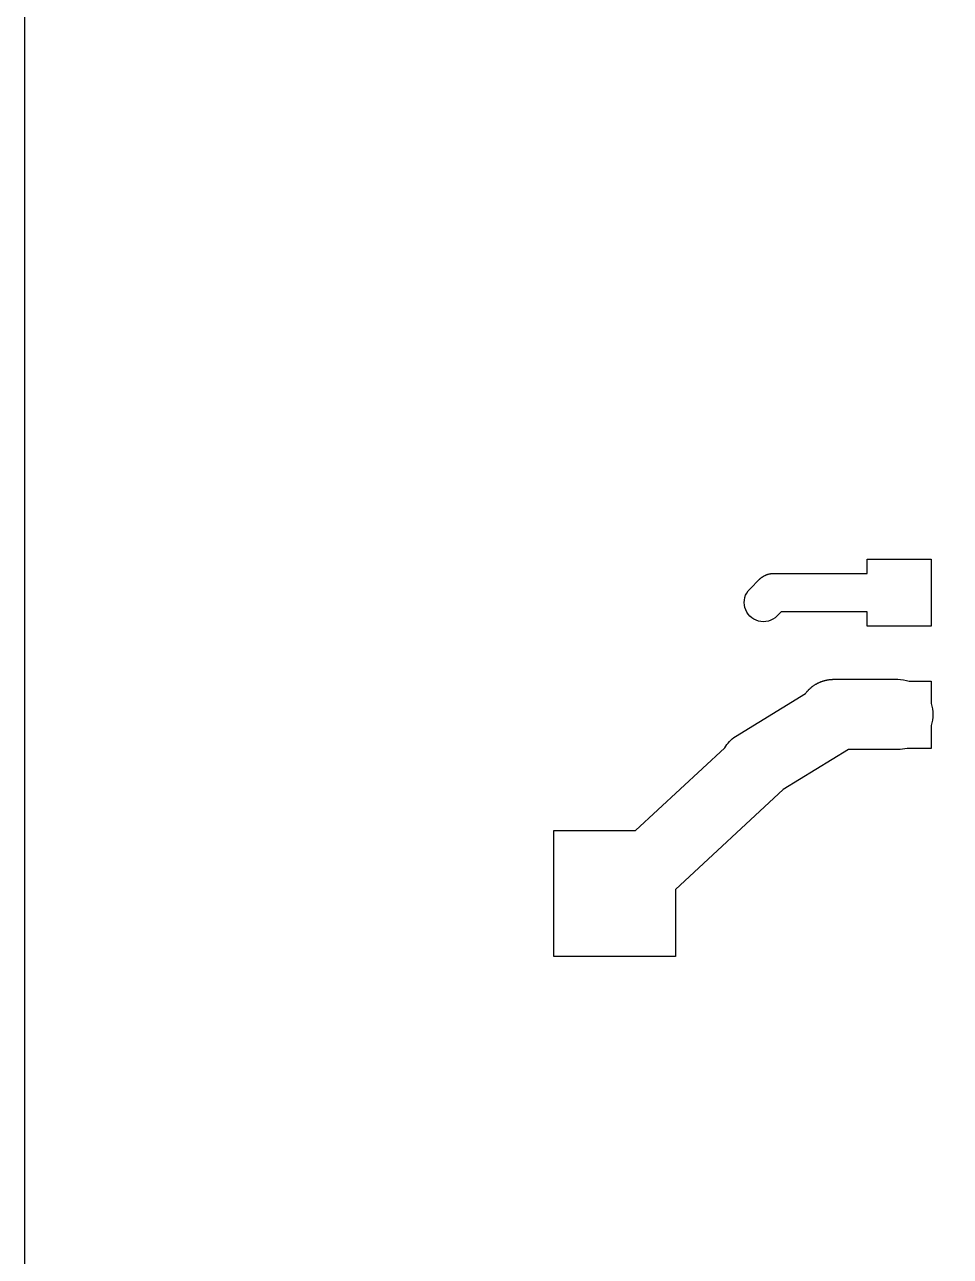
# Model space of a CAD drawing. Extents: x -7.6 to 7.5, y -21.6 to 19.9.
# Drawn here: x -7.65 to -0.29, y 0.29 to 10.08 of the extents above; entities that cross this region are included whole.
import ezdxf

# ---------------------------------------------------------------- set-up
doc = ezdxf.new("R2010")
doc.units = 0
doc.header["$MEASUREMENT"] = 0
doc.layers.add('TOP_WELDED_LPKF', color=7, linetype='CONTINUOUS')

msp = doc.modelspace()

# ---------------------------------------------------------------- linework, layer by layer
at = {"layer": 'TOP_WELDED_LPKF'}
msp.add_lwpolyline([(-7.6454, -21.6408), (7.5438, -21.6408), (7.5438, 19.8628), (-7.6454, 19.8628), (-7.6454, -21.6408)], close=True, dxfattribs=at)
for points, knots in [([(-1.8087, 5.6712), (-1.8087, 5.6712), (-1.8858, 5.5942), (-1.8858, 5.5942), (-1.8858, 5.5942), (-1.9243, 5.5557), (-1.9394, 5.4996), (-1.9253, 5.4469), (-1.9253, 5.4469), (-1.9112, 5.3943), (-1.8701, 5.3532), (-1.8175, 5.3391), (-1.8175, 5.3391), (-1.7648, 5.325), (-1.7087, 5.3401), (-1.6702, 5.3786), (-1.6702, 5.3786), (-1.6702, 5.3786), (-1.6362, 5.4126), (-1.6362, 5.4126), (-1.6362, 5.4126), (-1.6362, 5.4126), (-0.954, 5.4126), (-0.954, 5.4126), (-0.954, 5.4126), (-0.954, 5.4126), (-0.954, 5.2983), (-0.954, 5.2983), (-0.954, 5.2983), (-0.954, 5.2983), (-0.446, 5.2983), (-0.446, 5.2983), (-0.446, 5.2983), (-0.446, 5.2983), (-0.446, 5.8317), (-0.446, 5.8317), (-0.446, 5.8317), (-0.446, 5.8317), (-0.954, 5.8317), (-0.954, 5.8317), (-0.954, 5.8317), (-0.954, 5.8317), (-0.954, 5.7174), (-0.954, 5.7174), (-0.954, 5.7174), (-0.954, 5.7174), (-1.6948, 5.7174), (-1.6948, 5.7174), (-1.6948, 5.7174), (-1.6997, 5.7176), (-1.7046, 5.7175), (-1.7095, 5.7171), (-1.7095, 5.7171), (-1.7095, 5.7171), (-1.7097, 5.7171), (-1.7097, 5.7171), (-1.7097, 5.7171), (-1.7097, 5.7171), (-1.7121, 5.717), (-1.7121, 5.717), (-1.7121, 5.717), (-1.7121, 5.717), (-1.7121, 5.7169), (-1.7121, 5.7169), (-1.7121, 5.7169), (-1.7121, 5.7169), (-1.7146, 5.7167), (-1.7146, 5.7167), (-1.7146, 5.7167), (-1.7146, 5.7167), (-1.7146, 5.7166), (-1.7146, 5.7166), (-1.7146, 5.7166), (-1.7146, 5.7166), (-1.7171, 5.7165), (-1.7171, 5.7165), (-1.7171, 5.7165), (-1.7171, 5.7165), (-1.7171, 5.7164), (-1.7171, 5.7164), (-1.7171, 5.7164), (-1.7171, 5.7164), (-1.7195, 5.7161), (-1.7195, 5.7161), (-1.7195, 5.7161), (-1.7195, 5.7161), (-1.7196, 5.7161), (-1.7196, 5.7161), (-1.7196, 5.7161), (-1.7196, 5.7161), (-1.722, 5.7158), (-1.722, 5.7158), (-1.722, 5.7158), (-1.722, 5.7158), (-1.7221, 5.7157), (-1.7221, 5.7157), (-1.7221, 5.7157), (-1.7221, 5.7157), (-1.7244, 5.7154), (-1.7244, 5.7154), (-1.7244, 5.7154), (-1.7244, 5.7154), (-1.7245, 5.7153), (-1.7245, 5.7153), (-1.7245, 5.7153), (-1.7245, 5.7153), (-1.7268, 5.715), (-1.7268, 5.715), (-1.7268, 5.715), (-1.7268, 5.715), (-1.727, 5.7149), (-1.727, 5.7149), (-1.727, 5.7149), (-1.727, 5.7149), (-1.7293, 5.7145), (-1.7293, 5.7145), (-1.7293, 5.7145), (-1.7293, 5.7145), (-1.7295, 5.7144), (-1.7295, 5.7144), (-1.7295, 5.7144), (-1.7295, 5.7144), (-1.7317, 5.714), (-1.7317, 5.714), (-1.7317, 5.714), (-1.7317, 5.714), (-1.7319, 5.7139), (-1.7319, 5.7139), (-1.7319, 5.7139), (-1.7319, 5.7139), (-1.7365, 5.7129), (-1.7365, 5.7129), (-1.7365, 5.7129), (-1.7365, 5.7129), (-1.7367, 5.7128), (-1.7367, 5.7128), (-1.7367, 5.7128), (-1.7367, 5.7128), (-1.7413, 5.7116), (-1.7413, 5.7116), (-1.7413, 5.7116), (-1.7413, 5.7116), (-1.7415, 5.7115), (-1.7415, 5.7115), (-1.7415, 5.7115), (-1.7415, 5.7115), (-1.7436, 5.7109), (-1.7436, 5.7109), (-1.7436, 5.7109), (-1.7436, 5.7109), (-1.7439, 5.7108), (-1.7439, 5.7108), (-1.7439, 5.7108), (-1.7439, 5.7108), (-1.746, 5.7102), (-1.746, 5.7102), (-1.746, 5.7102), (-1.746, 5.7102), (-1.7463, 5.71), (-1.7463, 5.71), (-1.7463, 5.71), (-1.7463, 5.71), (-1.7483, 5.7094), (-1.7483, 5.7094), (-1.7483, 5.7094), (-1.7483, 5.7094), (-1.7486, 5.7092), (-1.7486, 5.7092), (-1.7486, 5.7092), (-1.7486, 5.7092), (-1.7507, 5.7086), (-1.7507, 5.7086), (-1.7507, 5.7086), (-1.7507, 5.7086), (-1.751, 5.7084), (-1.751, 5.7084), (-1.751, 5.7084), (-1.751, 5.7084), (-1.753, 5.7077), (-1.753, 5.7077), (-1.753, 5.7077), (-1.753, 5.7077), (-1.7533, 5.7076), (-1.7533, 5.7076), (-1.7533, 5.7076), (-1.7533, 5.7076), (-1.7553, 5.7069), (-1.7553, 5.7069), (-1.7553, 5.7069), (-1.7553, 5.7069), (-1.7556, 5.7067), (-1.7556, 5.7067), (-1.7556, 5.7067), (-1.7556, 5.7067), (-1.7576, 5.7059), (-1.7576, 5.7059), (-1.7576, 5.7059), (-1.7576, 5.7059), (-1.7579, 5.7057), (-1.7579, 5.7057), (-1.7579, 5.7057), (-1.7579, 5.7057), (-1.7598, 5.705), (-1.7598, 5.705), (-1.7598, 5.705), (-1.7598, 5.705), (-1.7602, 5.7048), (-1.7602, 5.7048), (-1.7602, 5.7048), (-1.7602, 5.7048), (-1.7621, 5.704), (-1.7621, 5.704), (-1.7621, 5.704), (-1.7621, 5.704), (-1.7624, 5.7038), (-1.7624, 5.7038), (-1.7624, 5.7038), (-1.7624, 5.7038), (-1.7644, 5.7029), (-1.7644, 5.7029), (-1.7644, 5.7029), (-1.7644, 5.7029), (-1.7647, 5.7027), (-1.7647, 5.7027), (-1.7647, 5.7027), (-1.7647, 5.7027), (-1.7666, 5.7019), (-1.7666, 5.7019), (-1.7666, 5.7019), (-1.7666, 5.7019), (-1.7669, 5.7017), (-1.7669, 5.7017), (-1.7669, 5.7017), (-1.7669, 5.7017), (-1.771, 5.6996), (-1.771, 5.6996), (-1.771, 5.6996), (-1.771, 5.6996), (-1.7713, 5.6994), (-1.7713, 5.6994), (-1.7713, 5.6994), (-1.7713, 5.6994), (-1.7732, 5.6984), (-1.7732, 5.6984), (-1.7732, 5.6984), (-1.7732, 5.6984), (-1.7735, 5.6982), (-1.7735, 5.6982), (-1.7735, 5.6982), (-1.7735, 5.6982), (-1.7754, 5.6972), (-1.7754, 5.6972), (-1.7754, 5.6972), (-1.7754, 5.6972), (-1.7756, 5.697), (-1.7756, 5.697), (-1.7756, 5.697), (-1.7756, 5.697), (-1.7775, 5.6959), (-1.7775, 5.6959), (-1.7775, 5.6959), (-1.7775, 5.6959), (-1.7777, 5.6957), (-1.7777, 5.6957), (-1.7777, 5.6957), (-1.7777, 5.6957), (-1.7796, 5.6946), (-1.7796, 5.6946), (-1.7796, 5.6946), (-1.7796, 5.6946), (-1.7798, 5.6945), (-1.7798, 5.6945), (-1.7798, 5.6945), (-1.7798, 5.6945), (-1.7817, 5.6933), (-1.7817, 5.6933), (-1.7817, 5.6933), (-1.7817, 5.6933), (-1.7819, 5.6931), (-1.7819, 5.6931), (-1.7819, 5.6931), (-1.7819, 5.6931), (-1.7838, 5.692), (-1.7838, 5.692), (-1.7838, 5.692), (-1.7838, 5.692), (-1.784, 5.6918), (-1.784, 5.6918), (-1.784, 5.6918), (-1.784, 5.6918), (-1.7859, 5.6905), (-1.7859, 5.6905), (-1.7859, 5.6905), (-1.7859, 5.6905), (-1.786, 5.6904), (-1.786, 5.6904), (-1.786, 5.6904), (-1.786, 5.6904), (-1.7879, 5.6891), (-1.7879, 5.6891), (-1.7879, 5.6891), (-1.7879, 5.6891), (-1.7881, 5.689), (-1.7881, 5.689), (-1.7881, 5.689), (-1.7881, 5.689), (-1.79, 5.6876), (-1.79, 5.6876), (-1.79, 5.6876), (-1.79, 5.6876), (-1.79, 5.6875), (-1.79, 5.6875), (-1.79, 5.6875), (-1.79, 5.6875), (-1.792, 5.6861), (-1.792, 5.6861), (-1.792, 5.6861), (-1.792, 5.6861), (-1.794, 5.6846), (-1.794, 5.6846), (-1.794, 5.6846), (-1.794, 5.6846), (-1.794, 5.6845), (-1.794, 5.6845), (-1.794, 5.6845), (-1.794, 5.6845), (-1.7959, 5.683), (-1.7959, 5.683), (-1.7959, 5.683), (-1.7959, 5.683), (-1.7978, 5.6814), (-1.7978, 5.6814), (-1.7978, 5.6814), (-1.7978, 5.6814), (-1.7979, 5.6814), (-1.7979, 5.6814), (-1.7979, 5.6814), (-1.7979, 5.6814), (-1.7997, 5.6798), (-1.7997, 5.6798), (-1.7997, 5.6798), (-1.7997, 5.6798), (-1.7998, 5.6797), (-1.7998, 5.6797), (-1.7998, 5.6797), (-1.7998, 5.6797), (-1.7999, 5.6797), (-1.7999, 5.6797), (-1.7999, 5.6797), (-1.7999, 5.6797), (-1.8028, 5.677), (-1.8028, 5.677), (-1.8028, 5.677), (-1.8028, 5.677), (-1.8034, 5.6765), (-1.8034, 5.6765), (-1.8034, 5.6765), (-1.8034, 5.6765), (-1.8035, 5.6763), (-1.8035, 5.6763), (-1.8035, 5.6763), (-1.8035, 5.6763), (-1.8052, 5.6748), (-1.8052, 5.6748), (-1.8052, 5.6748), (-1.8052, 5.6748), (-1.8054, 5.6746), (-1.8054, 5.6746), (-1.8054, 5.6746), (-1.8054, 5.6746), (-1.8069, 5.673), (-1.8069, 5.673), (-1.8069, 5.673), (-1.8069, 5.673), (-1.8072, 5.6728), (-1.8072, 5.6728), (-1.8072, 5.6728), (-1.8072, 5.6728), (-1.8087, 5.6712), (-1.8087, 5.6712)], [0, 0, 0, 0, 0.010417, 0.010417, 0.010417, 0.010417, 0.020833, 0.020833, 0.020833, 0.020833, 0.03125, 0.03125, 0.03125, 0.03125, 0.041667, 0.041667, 0.041667, 0.041667, 0.052083, 0.052083, 0.052083, 0.052083, 0.0625, 0.0625, 0.0625, 0.0625, 0.072917, 0.072917, 0.072917, 0.072917, 0.083333, 0.083333, 0.083333, 0.083333, 0.09375, 0.09375, 0.09375, 0.09375, 0.104167, 0.104167, 0.104167, 0.104167, 0.114583, 0.114583, 0.114583, 0.114583, 0.125, 0.125, 0.125, 0.125, 0.135417, 0.135417, 0.135417, 0.135417, 0.145833, 0.145833, 0.145833, 0.145833, 0.15625, 0.15625, 0.15625, 0.15625, 0.166667, 0.166667, 0.166667, 0.166667, 0.177083, 0.177083, 0.177083, 0.177083, 0.1875, 0.1875, 0.1875, 0.1875, 0.197917, 0.197917, 0.197917, 0.197917, 0.208333, 0.208333, 0.208333, 0.208333, 0.21875, 0.21875, 0.21875, 0.21875, 0.229167, 0.229167, 0.229167, 0.229167, 0.239583, 0.239583, 0.239583, 0.239583, 0.25, 0.25, 0.25, 0.25, 0.260417, 0.260417, 0.260417, 0.260417, 0.270833, 0.270833, 0.270833, 0.270833, 0.28125, 0.28125, 0.28125, 0.28125, 0.291667, 0.291667, 0.291667, 0.291667, 0.302083, 0.302083, 0.302083, 0.302083, 0.3125, 0.3125, 0.3125, 0.3125, 0.322917, 0.322917, 0.322917, 0.322917, 0.333333, 0.333333, 0.333333, 0.333333, 0.34375, 0.34375, 0.34375, 0.34375, 0.354167, 0.354167, 0.354167, 0.354167, 0.364583, 0.364583, 0.364583, 0.364583, 0.375, 0.375, 0.375, 0.375, 0.385417, 0.385417, 0.385417, 0.385417, 0.395833, 0.395833, 0.395833, 0.395833, 0.40625, 0.40625, 0.40625, 0.40625, 0.416667, 0.416667, 0.416667, 0.416667, 0.427083, 0.427083, 0.427083, 0.427083, 0.4375, 0.4375, 0.4375, 0.4375, 0.447917, 0.447917, 0.447917, 0.447917, 0.458333, 0.458333, 0.458333, 0.458333, 0.46875, 0.46875, 0.46875, 0.46875, 0.479167, 0.479167, 0.479167, 0.479167, 0.489583, 0.489583, 0.489583, 0.489583, 0.5, 0.5, 0.5, 0.5, 0.510417, 0.510417, 0.510417, 0.510417, 0.520833, 0.520833, 0.520833, 0.520833, 0.53125, 0.53125, 0.53125, 0.53125, 0.541667, 0.541667, 0.541667, 0.541667, 0.552083, 0.552083, 0.552083, 0.552083, 0.5625, 0.5625, 0.5625, 0.5625, 0.572917, 0.572917, 0.572917, 0.572917, 0.583333, 0.583333, 0.583333, 0.583333, 0.59375, 0.59375, 0.59375, 0.59375, 0.604167, 0.604167, 0.604167, 0.604167, 0.614583, 0.614583, 0.614583, 0.614583, 0.625, 0.625, 0.625, 0.625, 0.635417, 0.635417, 0.635417, 0.635417, 0.645833, 0.645833, 0.645833, 0.645833, 0.65625, 0.65625, 0.65625, 0.65625, 0.666667, 0.666667, 0.666667, 0.666667, 0.677083, 0.677083, 0.677083, 0.677083, 0.6875, 0.6875, 0.6875, 0.6875, 0.697917, 0.697917, 0.697917, 0.697917, 0.708333, 0.708333, 0.708333, 0.708333, 0.71875, 0.71875, 0.71875, 0.71875, 0.729167, 0.729167, 0.729167, 0.729167, 0.739583, 0.739583, 0.739583, 0.739583, 0.75, 0.75, 0.75, 0.75, 0.760417, 0.760417, 0.760417, 0.760417, 0.770833, 0.770833, 0.770833, 0.770833, 0.78125, 0.78125, 0.78125, 0.78125, 0.791667, 0.791667, 0.791667, 0.791667, 0.802083, 0.802083, 0.802083, 0.802083, 0.8125, 0.8125, 0.8125, 0.8125, 0.822917, 0.822917, 0.822917, 0.822917, 0.833333, 0.833333, 0.833333, 0.833333, 0.84375, 0.84375, 0.84375, 0.84375, 0.854167, 0.854167, 0.854167, 0.854167, 0.864583, 0.864583, 0.864583, 0.864583, 0.875, 0.875, 0.875, 0.875, 0.885417, 0.885417, 0.885417, 0.885417, 0.895833, 0.895833, 0.895833, 0.895833, 0.90625, 0.90625, 0.90625, 0.90625, 0.916667, 0.916667, 0.916667, 0.916667, 0.927083, 0.927083, 0.927083, 0.927083, 0.9375, 0.9375, 0.9375, 0.9375, 0.947917, 0.947917, 0.947917, 0.947917, 0.958333, 0.958333, 0.958333, 0.958333, 0.96875, 0.96875, 0.96875, 0.96875, 0.979167, 0.979167, 0.979167, 0.979167, 1, 1, 1, 1]), ([(-2.0852, 4.3317), (-2.0852, 4.3317), (-2.794, 3.675), (-2.794, 3.675), (-2.794, 3.675), (-2.794, 3.675), (-3.4426, 3.675), (-3.4426, 3.675), (-3.4426, 3.675), (-3.4426, 3.675), (-3.4426, 2.675), (-3.4426, 2.675), (-3.4426, 2.675), (-3.4426, 2.675), (-2.4774, 2.675), (-2.4774, 2.675), (-2.4774, 2.675), (-2.4774, 2.675), (-2.4774, 3.2069), (-2.4774, 3.2069), (-2.4774, 3.2069), (-2.4774, 3.2069), (-1.6209, 4.0006), (-1.6209, 4.0006), (-1.6209, 4.0006), (-1.6209, 4.0006), (-1.6208, 4.0007), (-1.6208, 4.0007), (-1.6208, 4.0007), (-1.6208, 4.0007), (-1.1023, 4.318), (-1.1023, 4.318), (-1.1023, 4.318), (-1.1023, 4.318), (-0.7112, 4.318), (-0.7112, 4.318), (-0.7112, 4.318), (-0.6855, 4.318), (-0.6602, 4.3215), (-0.6361, 4.3283), (-0.6361, 4.3283), (-0.6361, 4.3283), (-0.446, 4.3283), (-0.446, 4.3283), (-0.446, 4.3283), (-0.446, 4.3283), (-0.446, 4.5094), (-0.446, 4.5094), (-0.446, 4.5094), (-0.427, 4.5665), (-0.427, 4.6283), (-0.446, 4.6854), (-0.446, 4.6854), (-0.446, 4.6854), (-0.446, 4.8617), (-0.446, 4.8617), (-0.446, 4.8617), (-0.446, 4.8617), (-0.6206, 4.8617), (-0.6206, 4.8617), (-0.6206, 4.8617), (-0.6494, 4.8716), (-0.6799, 4.8768), (-0.7112, 4.8768), (-0.7112, 4.8768), (-0.7112, 4.8768), (-1.2147, 4.8768), (-1.2147, 4.8768), (-1.2147, 4.8768), (-1.2147, 4.8768), (-1.2192, 4.8768), (-1.2192, 4.8768), (-1.2192, 4.8768), (-1.2192, 4.8768), (-1.2237, 4.8768), (-1.2237, 4.8768), (-1.2237, 4.8768), (-1.2237, 4.8768), (-1.2239, 4.8768), (-1.2239, 4.8768), (-1.2239, 4.8768), (-1.2239, 4.8768), (-1.2282, 4.8767), (-1.2282, 4.8767), (-1.2282, 4.8767), (-1.2282, 4.8767), (-1.2285, 4.8766), (-1.2285, 4.8766), (-1.2285, 4.8766), (-1.2285, 4.8766), (-1.2328, 4.8765), (-1.2328, 4.8765), (-1.2328, 4.8765), (-1.2328, 4.8765), (-1.2332, 4.8765), (-1.2332, 4.8765), (-1.2332, 4.8765), (-1.2332, 4.8765), (-1.2373, 4.8762), (-1.2373, 4.8762), (-1.2373, 4.8762), (-1.2373, 4.8762), (-1.2378, 4.8762), (-1.2378, 4.8762), (-1.2378, 4.8762), (-1.2378, 4.8762), (-1.2418, 4.8759), (-1.2418, 4.8759), (-1.2418, 4.8759), (-1.2418, 4.8759), (-1.2424, 4.8758), (-1.2424, 4.8758), (-1.2424, 4.8758), (-1.2424, 4.8758), (-1.2463, 4.8755), (-1.2463, 4.8755), (-1.2463, 4.8755), (-1.2463, 4.8755), (-1.247, 4.8754), (-1.247, 4.8754), (-1.247, 4.8754), (-1.247, 4.8754), (-1.2508, 4.875), (-1.2508, 4.875), (-1.2508, 4.875), (-1.2508, 4.875), (-1.2516, 4.8749), (-1.2516, 4.8749), (-1.2516, 4.8749), (-1.2516, 4.8749), (-1.2553, 4.8745), (-1.2553, 4.8745), (-1.2553, 4.8745), (-1.2553, 4.8745), (-1.2562, 4.8743), (-1.2562, 4.8743), (-1.2562, 4.8743), (-1.2562, 4.8743), (-1.2598, 4.8739), (-1.2598, 4.8739), (-1.2598, 4.8739), (-1.2598, 4.8739), (-1.2608, 4.8737), (-1.2608, 4.8737), (-1.2608, 4.8737), (-1.2608, 4.8737), (-1.2643, 4.8732), (-1.2643, 4.8732), (-1.2643, 4.8732), (-1.2643, 4.8732), (-1.2653, 4.873), (-1.2653, 4.873), (-1.2653, 4.873), (-1.2653, 4.873), (-1.2688, 4.8724), (-1.2688, 4.8724), (-1.2688, 4.8724), (-1.2688, 4.8724), (-1.2698, 4.8722), (-1.2698, 4.8722), (-1.2698, 4.8722), (-1.2698, 4.8722), (-1.2732, 4.8716), (-1.2732, 4.8716), (-1.2732, 4.8716), (-1.2732, 4.8716), (-1.2743, 4.8713), (-1.2743, 4.8713), (-1.2743, 4.8713), (-1.2743, 4.8713), (-1.2777, 4.8706), (-1.2777, 4.8706), (-1.2777, 4.8706), (-1.2777, 4.8706), (-1.2788, 4.8704), (-1.2788, 4.8704), (-1.2788, 4.8704), (-1.2788, 4.8704), (-1.2821, 4.8697), (-1.2821, 4.8697), (-1.2821, 4.8697), (-1.2821, 4.8697), (-1.2833, 4.8694), (-1.2833, 4.8694), (-1.2833, 4.8694), (-1.2833, 4.8694), (-1.2865, 4.8686), (-1.2865, 4.8686), (-1.2865, 4.8686), (-1.2865, 4.8686), (-1.2877, 4.8683), (-1.2877, 4.8683), (-1.2877, 4.8683), (-1.2877, 4.8683), (-1.2909, 4.8675), (-1.2909, 4.8675), (-1.2909, 4.8675), (-1.2909, 4.8675), (-1.2921, 4.8671), (-1.2921, 4.8671), (-1.2921, 4.8671), (-1.2921, 4.8671), (-1.2953, 4.8663), (-1.2953, 4.8663), (-1.2953, 4.8663), (-1.2953, 4.8663), (-1.2965, 4.8659), (-1.2965, 4.8659), (-1.2965, 4.8659), (-1.2965, 4.8659), (-1.2997, 4.865), (-1.2997, 4.865), (-1.2997, 4.865), (-1.2997, 4.865), (-1.3009, 4.8646), (-1.3009, 4.8646), (-1.3009, 4.8646), (-1.3009, 4.8646), (-1.3041, 4.8636), (-1.3041, 4.8636), (-1.3041, 4.8636), (-1.3041, 4.8636), (-1.3052, 4.8632), (-1.3052, 4.8632), (-1.3052, 4.8632), (-1.3052, 4.8632), (-1.3084, 4.8622), (-1.3084, 4.8622), (-1.3084, 4.8622), (-1.3084, 4.8622), (-1.3095, 4.8618), (-1.3095, 4.8618), (-1.3095, 4.8618), (-1.3095, 4.8618), (-1.3128, 4.8607), (-1.3128, 4.8607), (-1.3128, 4.8607), (-1.3128, 4.8607), (-1.3138, 4.8603), (-1.3138, 4.8603), (-1.3138, 4.8603), (-1.3138, 4.8603), (-1.3171, 4.8591), (-1.3171, 4.8591), (-1.3171, 4.8591), (-1.3171, 4.8591), (-1.318, 4.8587), (-1.318, 4.8587), (-1.318, 4.8587), (-1.318, 4.8587), (-1.3214, 4.8575), (-1.3214, 4.8575), (-1.3214, 4.8575), (-1.3214, 4.8575), (-1.3223, 4.8571), (-1.3223, 4.8571), (-1.3223, 4.8571), (-1.3223, 4.8571), (-1.3256, 4.8558), (-1.3256, 4.8558), (-1.3256, 4.8558), (-1.3256, 4.8558), (-1.3265, 4.8554), (-1.3265, 4.8554), (-1.3265, 4.8554), (-1.3265, 4.8554), (-1.3299, 4.854), (-1.3299, 4.854), (-1.3299, 4.854), (-1.3299, 4.854), (-1.3306, 4.8536), (-1.3306, 4.8536), (-1.3306, 4.8536), (-1.3306, 4.8536), (-1.3341, 4.8521), (-1.3341, 4.8521), (-1.3341, 4.8521), (-1.3341, 4.8521), (-1.3348, 4.8518), (-1.3348, 4.8518), (-1.3348, 4.8518), (-1.3348, 4.8518), (-1.3383, 4.8502), (-1.3383, 4.8502), (-1.3383, 4.8502), (-1.3383, 4.8502), (-1.3389, 4.8499), (-1.3389, 4.8499), (-1.3389, 4.8499), (-1.3389, 4.8499), (-1.3425, 4.8482), (-1.3425, 4.8482), (-1.3425, 4.8482), (-1.3425, 4.8482), (-1.343, 4.8479), (-1.343, 4.8479), (-1.343, 4.8479), (-1.343, 4.8479), (-1.3466, 4.8461), (-1.3466, 4.8461), (-1.3466, 4.8461), (-1.3466, 4.8461), (-1.347, 4.8458), (-1.347, 4.8458), (-1.347, 4.8458), (-1.347, 4.8458), (-1.3507, 4.8439), (-1.3507, 4.8439), (-1.3507, 4.8439), (-1.3507, 4.8439), (-1.351, 4.8437), (-1.351, 4.8437), (-1.351, 4.8437), (-1.351, 4.8437), (-1.3548, 4.8417), (-1.3548, 4.8417), (-1.3548, 4.8417), (-1.3548, 4.8417), (-1.355, 4.8416), (-1.355, 4.8416), (-1.355, 4.8416), (-1.355, 4.8416), (-1.3589, 4.8394), (-1.3589, 4.8394), (-1.3589, 4.8394), (-1.3589, 4.8394), (-1.3628, 4.8371), (-1.3628, 4.8371), (-1.3628, 4.8371), (-1.3628, 4.8371), (-1.3629, 4.837), (-1.3629, 4.837), (-1.3629, 4.837), (-1.3629, 4.837), (-1.3667, 4.8347), (-1.3667, 4.8347), (-1.3667, 4.8347), (-1.3667, 4.8347), (-1.3669, 4.8346), (-1.3669, 4.8346), (-1.3669, 4.8346), (-1.3669, 4.8346), (-1.3705, 4.8323), (-1.3705, 4.8323), (-1.3705, 4.8323), (-1.3705, 4.8323), (-1.3708, 4.8321), (-1.3708, 4.8321), (-1.3708, 4.8321), (-1.3708, 4.8321), (-1.3743, 4.8298), (-1.3743, 4.8298), (-1.3743, 4.8298), (-1.3743, 4.8298), (-1.3747, 4.8296), (-1.3747, 4.8296), (-1.3747, 4.8296), (-1.3747, 4.8296), (-1.378, 4.8273), (-1.378, 4.8273), (-1.378, 4.8273), (-1.378, 4.8273), (-1.3785, 4.8269), (-1.3785, 4.8269), (-1.3785, 4.8269), (-1.3785, 4.8269), (-1.3817, 4.8247), (-1.3817, 4.8247), (-1.3817, 4.8247), (-1.3817, 4.8247), (-1.3823, 4.8243), (-1.3823, 4.8243), (-1.3823, 4.8243), (-1.3823, 4.8243), (-1.3854, 4.822), (-1.3854, 4.822), (-1.3854, 4.822), (-1.3854, 4.822), (-1.386, 4.8216), (-1.386, 4.8216), (-1.386, 4.8216), (-1.386, 4.8216), (-1.389, 4.8193), (-1.389, 4.8193), (-1.389, 4.8193), (-1.389, 4.8193), (-1.3897, 4.8188), (-1.3897, 4.8188), (-1.3897, 4.8188), (-1.3897, 4.8188), (-1.3926, 4.8165), (-1.3926, 4.8165), (-1.3926, 4.8165), (-1.3926, 4.8165), (-1.3933, 4.8159), (-1.3933, 4.8159), (-1.3933, 4.8159), (-1.3933, 4.8159), (-1.3961, 4.8136), (-1.3961, 4.8136), (-1.3961, 4.8136), (-1.3961, 4.8136), (-1.3969, 4.813), (-1.3969, 4.813), (-1.3969, 4.813), (-1.3969, 4.813), (-1.3996, 4.8107), (-1.3996, 4.8107), (-1.3996, 4.8107), (-1.3996, 4.8107), (-1.4004, 4.8101), (-1.4004, 4.8101), (-1.4004, 4.8101), (-1.4004, 4.8101), (-1.4031, 4.8078), (-1.4031, 4.8078), (-1.4031, 4.8078), (-1.4031, 4.8078), (-1.4039, 4.8071), (-1.4039, 4.8071), (-1.4039, 4.8071), (-1.4039, 4.8071), (-1.4065, 4.8048), (-1.4065, 4.8048), (-1.4065, 4.8048), (-1.4065, 4.8048), (-1.4073, 4.804), (-1.4073, 4.804), (-1.4073, 4.804), (-1.4073, 4.804), (-1.4098, 4.8017), (-1.4098, 4.8017), (-1.4098, 4.8017), (-1.4098, 4.8017), (-1.4106, 4.8009), (-1.4106, 4.8009), (-1.4106, 4.8009), (-1.4106, 4.8009), (-1.4131, 4.7986), (-1.4131, 4.7986), (-1.4131, 4.7986), (-1.4131, 4.7986), (-1.4139, 4.7978), (-1.4139, 4.7978), (-1.4139, 4.7978), (-1.4139, 4.7978), (-1.4164, 4.7954), (-1.4164, 4.7954), (-1.4164, 4.7954), (-1.4164, 4.7954), (-1.4172, 4.7946), (-1.4172, 4.7946), (-1.4172, 4.7946), (-1.4172, 4.7946), (-1.4196, 4.7921), (-1.4196, 4.7921), (-1.4196, 4.7921), (-1.4196, 4.7921), (-1.4204, 4.7913), (-1.4204, 4.7913), (-1.4204, 4.7913), (-1.4204, 4.7913), (-1.4227, 4.7888), (-1.4227, 4.7888), (-1.4227, 4.7888), (-1.4227, 4.7888), (-1.4235, 4.788), (-1.4235, 4.788), (-1.4235, 4.788), (-1.4235, 4.788), (-1.4258, 4.7855), (-1.4258, 4.7855), (-1.4258, 4.7855), (-1.4258, 4.7855), (-1.4266, 4.7847), (-1.4266, 4.7847), (-1.4266, 4.7847), (-1.4266, 4.7847), (-1.4289, 4.7821), (-1.4289, 4.7821), (-1.4289, 4.7821), (-1.4289, 4.7821), (-1.4296, 4.7813), (-1.4296, 4.7813), (-1.4296, 4.7813), (-1.4296, 4.7813), (-1.4319, 4.7786), (-1.4319, 4.7786), (-1.4319, 4.7786), (-1.4319, 4.7786), (-1.4325, 4.7778), (-1.4325, 4.7778), (-1.4325, 4.7778), (-1.4325, 4.7778), (-1.4348, 4.7751), (-1.4348, 4.7751), (-1.4348, 4.7751), (-1.4348, 4.7751), (-1.4354, 4.7743), (-1.4354, 4.7743), (-1.4354, 4.7743), (-1.4354, 4.7743), (-1.4377, 4.7715), (-1.4377, 4.7715), (-1.4377, 4.7715), (-1.4377, 4.7715), (-1.4383, 4.7708), (-1.4383, 4.7708), (-1.4383, 4.7708), (-1.4383, 4.7708), (-1.4406, 4.7679), (-1.4406, 4.7679), (-1.4406, 4.7679), (-1.4406, 4.7679), (-1.4411, 4.7672), (-1.4411, 4.7672), (-1.4411, 4.7672), (-1.4411, 4.7672), (-1.4434, 4.7642), (-1.4434, 4.7642), (-1.4434, 4.7642), (-1.4434, 4.7642), (-1.4438, 4.7636), (-1.4438, 4.7636), (-1.4438, 4.7636), (-1.4438, 4.7636), (-1.4439, 4.7635), (-1.4439, 4.7635), (-1.4439, 4.7635), (-1.4439, 4.7635), (-1.9998, 4.4235), (-1.9998, 4.4235), (-1.9998, 4.4235), (-2.0355, 4.3993), (-2.0643, 4.3678), (-2.0852, 4.3317)], [0, 0, 0, 0, 0.007407, 0.007407, 0.007407, 0.007407, 0.014815, 0.014815, 0.014815, 0.014815, 0.022222, 0.022222, 0.022222, 0.022222, 0.02963, 0.02963, 0.02963, 0.02963, 0.037037, 0.037037, 0.037037, 0.037037, 0.044444, 0.044444, 0.044444, 0.044444, 0.051852, 0.051852, 0.051852, 0.051852, 0.059259, 0.059259, 0.059259, 0.059259, 0.066667, 0.066667, 0.066667, 0.066667, 0.074074, 0.074074, 0.074074, 0.074074, 0.081481, 0.081481, 0.081481, 0.081481, 0.088889, 0.088889, 0.088889, 0.088889, 0.096296, 0.096296, 0.096296, 0.096296, 0.103704, 0.103704, 0.103704, 0.103704, 0.111111, 0.111111, 0.111111, 0.111111, 0.118519, 0.118519, 0.118519, 0.118519, 0.125926, 0.125926, 0.125926, 0.125926, 0.133333, 0.133333, 0.133333, 0.133333, 0.140741, 0.140741, 0.140741, 0.140741, 0.148148, 0.148148, 0.148148, 0.148148, 0.155556, 0.155556, 0.155556, 0.155556, 0.162963, 0.162963, 0.162963, 0.162963, 0.17037, 0.17037, 0.17037, 0.17037, 0.177778, 0.177778, 0.177778, 0.177778, 0.185185, 0.185185, 0.185185, 0.185185, 0.192593, 0.192593, 0.192593, 0.192593, 0.2, 0.2, 0.2, 0.2, 0.207407, 0.207407, 0.207407, 0.207407, 0.214815, 0.214815, 0.214815, 0.214815, 0.222222, 0.222222, 0.222222, 0.222222, 0.22963, 0.22963, 0.22963, 0.22963, 0.237037, 0.237037, 0.237037, 0.237037, 0.244444, 0.244444, 0.244444, 0.244444, 0.251852, 0.251852, 0.251852, 0.251852, 0.259259, 0.259259, 0.259259, 0.259259, 0.266667, 0.266667, 0.266667, 0.266667, 0.274074, 0.274074, 0.274074, 0.274074, 0.281481, 0.281481, 0.281481, 0.281481, 0.288889, 0.288889, 0.288889, 0.288889, 0.296296, 0.296296, 0.296296, 0.296296, 0.303704, 0.303704, 0.303704, 0.303704, 0.311111, 0.311111, 0.311111, 0.311111, 0.318519, 0.318519, 0.318519, 0.318519, 0.325926, 0.325926, 0.325926, 0.325926, 0.333333, 0.333333, 0.333333, 0.333333, 0.340741, 0.340741, 0.340741, 0.340741, 0.348148, 0.348148, 0.348148, 0.348148, 0.355556, 0.355556, 0.355556, 0.355556, 0.362963, 0.362963, 0.362963, 0.362963, 0.37037, 0.37037, 0.37037, 0.37037, 0.377778, 0.377778, 0.377778, 0.377778, 0.385185, 0.385185, 0.385185, 0.385185, 0.392593, 0.392593, 0.392593, 0.392593, 0.4, 0.4, 0.4, 0.4, 0.407407, 0.407407, 0.407407, 0.407407, 0.414815, 0.414815, 0.414815, 0.414815, 0.422222, 0.422222, 0.422222, 0.422222, 0.42963, 0.42963, 0.42963, 0.42963, 0.437037, 0.437037, 0.437037, 0.437037, 0.444444, 0.444444, 0.444444, 0.444444, 0.451852, 0.451852, 0.451852, 0.451852, 0.459259, 0.459259, 0.459259, 0.459259, 0.466667, 0.466667, 0.466667, 0.466667, 0.474074, 0.474074, 0.474074, 0.474074, 0.481481, 0.481481, 0.481481, 0.481481, 0.488889, 0.488889, 0.488889, 0.488889, 0.496296, 0.496296, 0.496296, 0.496296, 0.503704, 0.503704, 0.503704, 0.503704, 0.511111, 0.511111, 0.511111, 0.511111, 0.518519, 0.518519, 0.518519, 0.518519, 0.525926, 0.525926, 0.525926, 0.525926, 0.533333, 0.533333, 0.533333, 0.533333, 0.540741, 0.540741, 0.540741, 0.540741, 0.548148, 0.548148, 0.548148, 0.548148, 0.555556, 0.555556, 0.555556, 0.555556, 0.562963, 0.562963, 0.562963, 0.562963, 0.57037, 0.57037, 0.57037, 0.57037, 0.577778, 0.577778, 0.577778, 0.577778, 0.585185, 0.585185, 0.585185, 0.585185, 0.592593, 0.592593, 0.592593, 0.592593, 0.6, 0.6, 0.6, 0.6, 0.607407, 0.607407, 0.607407, 0.607407, 0.614815, 0.614815, 0.614815, 0.614815, 0.622222, 0.622222, 0.622222, 0.622222, 0.62963, 0.62963, 0.62963, 0.62963, 0.637037, 0.637037, 0.637037, 0.637037, 0.644444, 0.644444, 0.644444, 0.644444, 0.651852, 0.651852, 0.651852, 0.651852, 0.659259, 0.659259, 0.659259, 0.659259, 0.666667, 0.666667, 0.666667, 0.666667, 0.674074, 0.674074, 0.674074, 0.674074, 0.681481, 0.681481, 0.681481, 0.681481, 0.688889, 0.688889, 0.688889, 0.688889, 0.696296, 0.696296, 0.696296, 0.696296, 0.703704, 0.703704, 0.703704, 0.703704, 0.711111, 0.711111, 0.711111, 0.711111, 0.718519, 0.718519, 0.718519, 0.718519, 0.725926, 0.725926, 0.725926, 0.725926, 0.733333, 0.733333, 0.733333, 0.733333, 0.740741, 0.740741, 0.740741, 0.740741, 0.748148, 0.748148, 0.748148, 0.748148, 0.755556, 0.755556, 0.755556, 0.755556, 0.762963, 0.762963, 0.762963, 0.762963, 0.77037, 0.77037, 0.77037, 0.77037, 0.777778, 0.777778, 0.777778, 0.777778, 0.785185, 0.785185, 0.785185, 0.785185, 0.792593, 0.792593, 0.792593, 0.792593, 0.8, 0.8, 0.8, 0.8, 0.807407, 0.807407, 0.807407, 0.807407, 0.814815, 0.814815, 0.814815, 0.814815, 0.822222, 0.822222, 0.822222, 0.822222, 0.82963, 0.82963, 0.82963, 0.82963, 0.837037, 0.837037, 0.837037, 0.837037, 0.844444, 0.844444, 0.844444, 0.844444, 0.851852, 0.851852, 0.851852, 0.851852, 0.859259, 0.859259, 0.859259, 0.859259, 0.866667, 0.866667, 0.866667, 0.866667, 0.874074, 0.874074, 0.874074, 0.874074, 0.881481, 0.881481, 0.881481, 0.881481, 0.888889, 0.888889, 0.888889, 0.888889, 0.896296, 0.896296, 0.896296, 0.896296, 0.903704, 0.903704, 0.903704, 0.903704, 0.911111, 0.911111, 0.911111, 0.911111, 0.918519, 0.918519, 0.918519, 0.918519, 0.925926, 0.925926, 0.925926, 0.925926, 0.933333, 0.933333, 0.933333, 0.933333, 0.940741, 0.940741, 0.940741, 0.940741, 0.948148, 0.948148, 0.948148, 0.948148, 0.955556, 0.955556, 0.955556, 0.955556, 0.962963, 0.962963, 0.962963, 0.962963, 0.97037, 0.97037, 0.97037, 0.97037, 0.977778, 0.977778, 0.977778, 0.977778, 0.985185, 0.985185, 0.985185, 0.985185, 1, 1, 1, 1])]:
    msp.add_open_spline(points, degree=3, knots=knots, dxfattribs=at)

doc.saveas('drawing.dxf')
